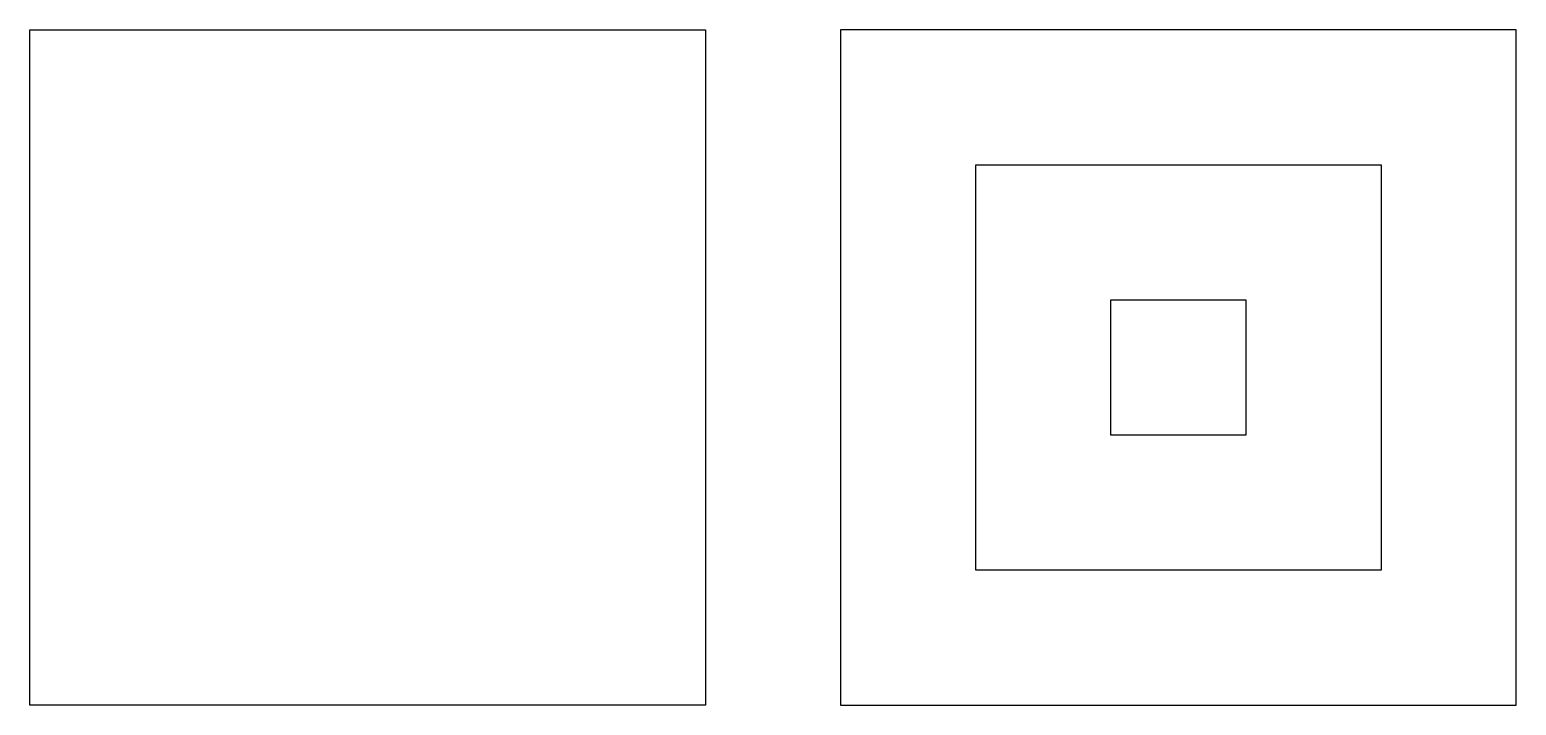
# Model space of a CAD drawing. Header units: millimetres. Extents: x 0 to 55, y 0 to 25.
import ezdxf

# ---------------------------------------------------------------- set-up
doc = ezdxf.new("R2010")
doc.units = ezdxf.units.MM
doc.header["$LTSCALE"] = 2
doc.header["$MEASUREMENT"] = 0
doc.layers.add('Default', color=18, linetype='Continuous', true_color=0x000000)

msp = doc.modelspace()

# ---------------------------------------------------------------- linework, layer by layer
at = {"layer": 'Default'}
for points in [[(0, 0), (0, 25), (25, 25), (25, 0)], [(30, 0), (55, 0), (55, 25), (30, 25)], [(35, 5), (35, 20), (50, 20), (50, 5)], [(40, 10), (40, 15), (45, 15), (45, 10)]]:
    msp.add_lwpolyline(points, close=True, dxfattribs=at)

doc.saveas('drawing.dxf')
